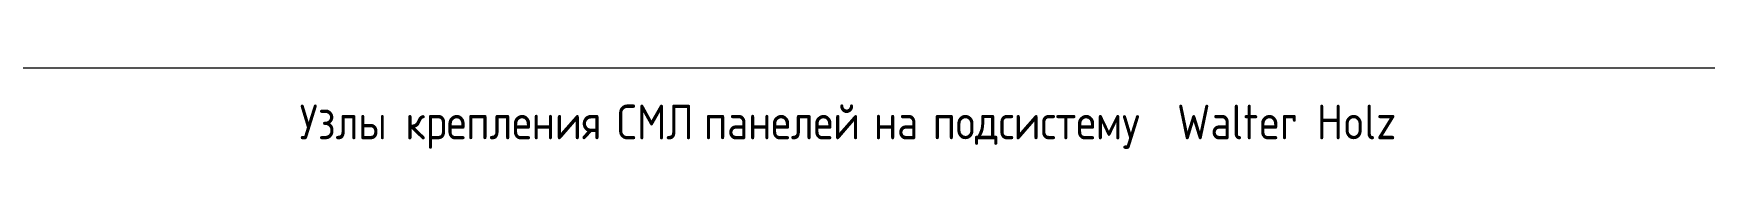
# Model space of a CAD drawing. Header units: millimetres. Extents: x 2518 to 53621, y 2061 to 18648.
# Drawn here: x 32030 to 39227, y 14458 to 14806 of the extents above; entities that cross this region are included whole.
import ezdxf

# ---------------------------------------------------------------- set-up
doc = ezdxf.new("R2010")
doc.units = ezdxf.units.MM
doc.layers.add('A-DETL', color=7, linetype='Continuous', lineweight=9)
doc.layers.add('G-ANNO-TEXT', color=7, linetype='Continuous', lineweight=9)
doc.styles.add('GOST Common_11', font='GOST_Common.ttf', dxfattribs={"width": 0.9, "height": 150})

msp = doc.modelspace()

# ---------------------------------------------------------------- linework, layer by layer
at = {"layer": 'A-DETL'}
msp.add_line((46190.8741, 14805.9378), (24833.3741, 14805.9378), dxfattribs=at)

# ---------------------------------------------------------------- texts
at = {"layer": 'G-ANNO-TEXT', "char_height": 150, "attachment_point": 1, "style": 'GOST Common_11'}
for s, insert, width in [('Узлы', (33176.79, 14648.9143), 494.240344), ('\\fGOST Common|b0|i0|c204|p34|;\\W.9; ', (33584.579, 14648.9143), 57.7215), ('\\fGOST Common|b0|i0|c204|p34|;\\W.9; ', (34495.4072, 14648.9143), 57.7215), ('СМЛ', (34543.0322, 14648.9143), 396.835312), ('\\fGOST Common|b0|i0|c204|p34|;\\W.9; ', (34870.454, 14648.9143), 57.7215), ('панелей', (34918.079, 14648.9143), 829.746562), ('\\fGOST Common|b0|i0|c204|p34|;\\W.9; ', (35602.6884, 14648.9143), 57.7215), ('\\fGOST Common|b0|i0|c204|p34|;\\W.9; ', (35855.6962, 14648.9143), 57.7215), (' Walter Holz', (36873.6806, 14648.9143), 1219.366687), ('крепления', (33632.204, 14648.9143), 1046.202188), ('на', (35650.3134, 14648.9143), 248.923969), ('подсистему', (35903.3212, 14648.9143), 1176.075562)]:
    msp.add_mtext(s, dxfattribs=dict(at, insert=insert, width=width))

doc.saveas('drawing.dxf')
